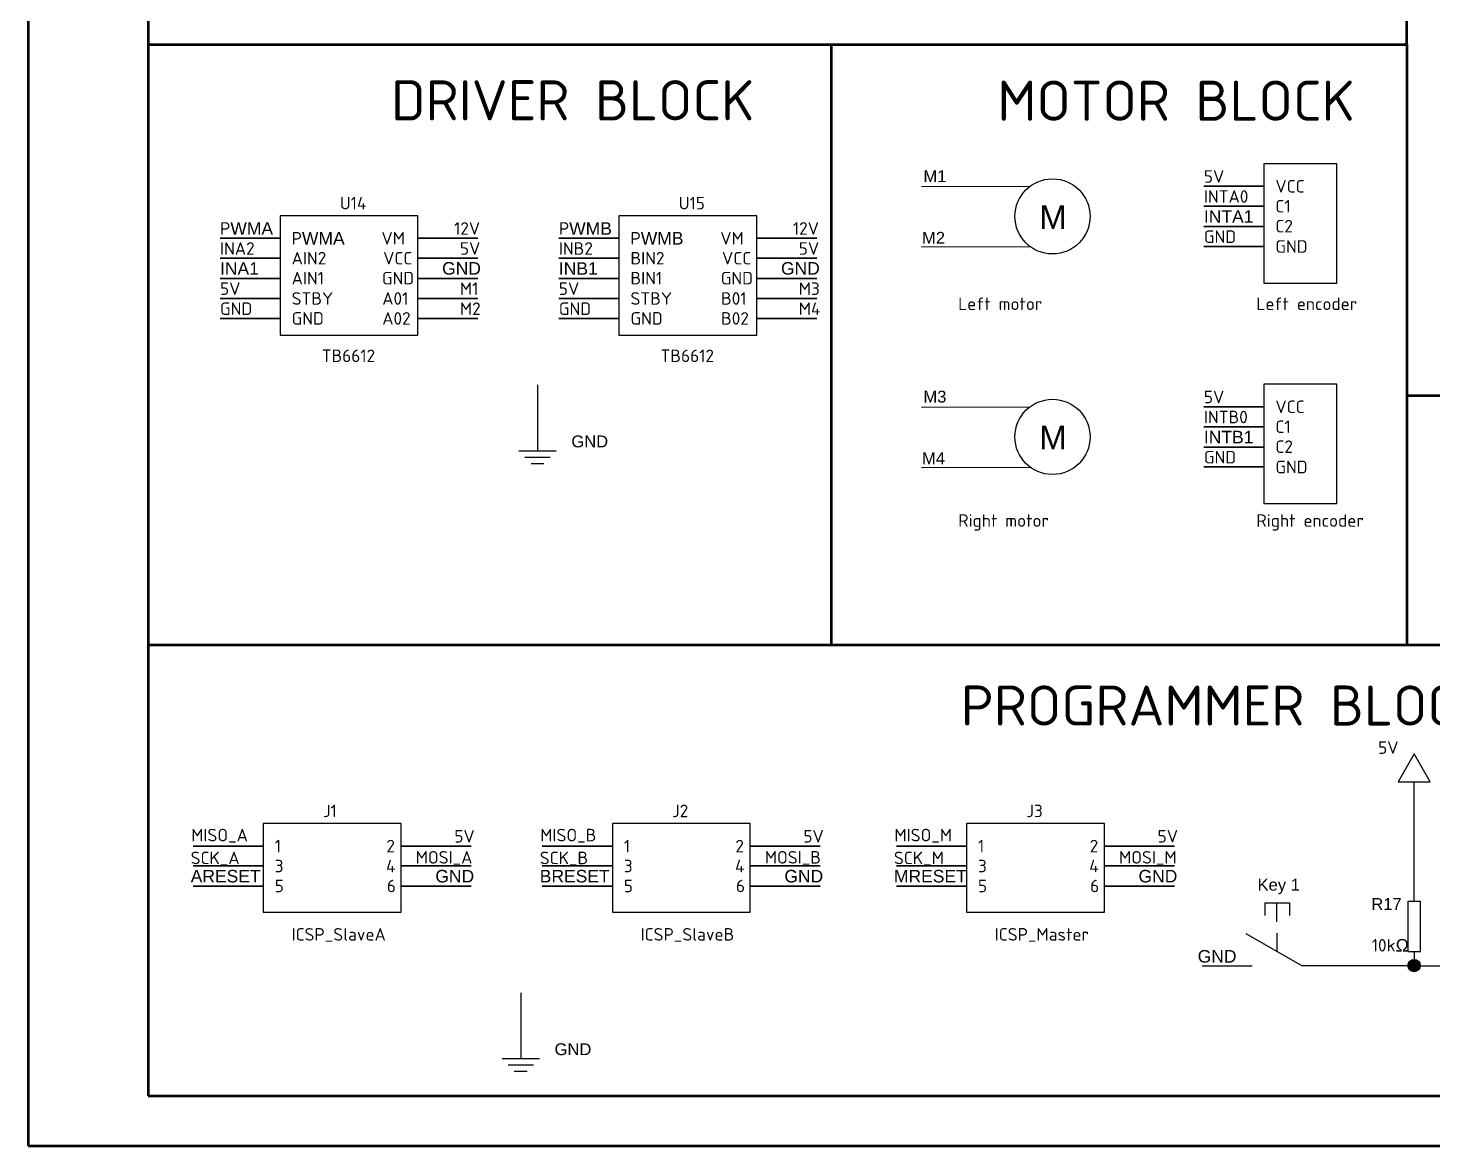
# Model space of a CAD drawing. Header units: inches. Extents: x 0 to 954, y 0 to 618.
# Drawn here: x 0 to 140.3, y 0 to 111.6 of the extents above; entities that cross this region are included whole.
import ezdxf

# ---------------------------------------------------------------- set-up
doc = ezdxf.new("R2010")
doc.units = ezdxf.units.IN
doc.header["$MEASUREMENT"] = 0
for name, color, linetype in [('PDF_Geometry', 7, 'Continuous'), ('PDF_Solid Fills', 7, 'Continuous'), ('PDF_Text', 7, 'Continuous')]:
    doc.layers.add(name, color=color, linetype=linetype)
doc.styles.add('PDF Arial', font='arial.ttf')
doc.styles.add('PDF ISOCPEUR', font='isocpeur.ttf')

msp = doc.modelspace()

# ---------------------------------------------------------------- linework, layer by layer
for p, q in [((89.23, 95.76), (100.09, 95.79)), ((89.21, 89.73), (100.08, 89.77)), ((89.23, 73.75), (100.09, 73.78)), ((89.21, 67.72), (100.08, 67.76)), ((123.51, 24.25), (125.98, 24.25)), ((123.51, 24.25), (123.51, 23)), ((124.73, 22.38), (124.73, 24.25)), ((125.98, 24.25), (125.98, 23)), ((121.63, 21.21), (127.26, 17.97)), ((124.73, 21.22), (124.73, 19.43)), ((138.42, 19.4), (138.42, 18.02)), ((117.26, 17.97), (122.26, 17.97)), ((132.26, 17.97), (127.26, 17.97)), ((138.42, 17.97), (132.26, 17.97)), ((138.42, 18.02), (138.42, 17.97)), ((138.42, 17.97), (147.79, 17.97))]:
    msp.add_line(p, q)
at = {"layer": 'PDF_Geometry', "lineweight": 50}
for p, q in [((137.7, 109.93), (137.7, 291.94)), ((11.98, 109.93), (137.7, 109.93)), ((80.19, 109.93), (80.19, 49.99)), ((137.7, 109.93), (137.7, 49.99)), ((137.7, 74.89), (229.97, 75)), ((229.97, 49.99), (11.98, 49.99))]:
    msp.add_line(p, q, dxfattribs=at)
for points in [[(0, 0), (419.96, 0), (419.96, 296.94), (0, 296.94)], [(11.98, 5), (414.97, 5), (414.97, 291.94), (11.98, 291.94)]]:
    msp.add_lwpolyline(points, close=True, dxfattribs=at)
at = {"layer": 'PDF_Geometry', "lineweight": 25}
for points in [[(123.43, 86.13), (130.69, 86.13), (130.69, 98.04), (123.43, 98.04)], [(123.43, 95.79), (117.43, 95.79)], [(25.17, 80.94), (38.93, 80.94), (38.93, 92.85), (25.17, 92.85)], [(59.01, 80.94), (72.77, 80.94), (72.77, 92.85), (59.01, 92.85)], [(123.43, 93.8), (117.43, 93.8)], [(123.43, 93.8), (120.93, 93.8)], [(123.43, 91.77), (117.43, 91.77)], [(123.43, 91.77), (120.93, 91.77)], [(25.17, 90.6), (19.17, 90.6)], [(41.43, 90.6), (38.93, 90.6)], [(44.93, 90.6), (38.93, 90.6)], [(59.01, 90.6), (53.01, 90.6)], [(75.27, 90.6), (72.77, 90.6)], [(78.77, 90.6), (72.77, 90.6)], [(25.17, 88.61), (19.17, 88.61)], [(25.17, 88.61), (22.67, 88.61)], [(41.43, 88.61), (38.93, 88.61)], [(44.93, 88.61), (38.93, 88.61)], [(59.01, 88.61), (53.01, 88.61)], [(59.01, 88.61), (56.51, 88.61)], [(75.27, 88.61), (72.77, 88.61)], [(78.77, 88.61), (72.77, 88.61)], [(123.43, 89.78), (117.43, 89.78)], [(123.43, 89.78), (120.93, 89.78)], [(25.17, 86.58), (19.17, 86.58)], [(25.17, 86.58), (22.67, 86.58)], [(41.43, 86.58), (38.93, 86.58)], [(44.93, 86.58), (38.93, 86.58)], [(59.01, 86.58), (53.01, 86.58)], [(59.01, 86.58), (56.51, 86.58)], [(75.27, 86.58), (72.77, 86.58)], [(78.77, 86.58), (72.77, 86.58)], [(25.17, 84.59), (19.17, 84.59)], [(25.17, 84.59), (22.67, 84.59)], [(41.43, 84.59), (38.93, 84.59)], [(44.93, 84.59), (38.93, 84.59)], [(59.01, 84.59), (53.01, 84.59)], [(59.01, 84.59), (56.51, 84.59)], [(75.27, 84.59), (72.77, 84.59)], [(78.77, 84.59), (72.77, 84.59)], [(25.17, 82.6), (19.17, 82.6)], [(25.17, 82.6), (22.67, 82.6)], [(41.43, 82.6), (38.93, 82.6)], [(44.93, 82.6), (38.93, 82.6)], [(59.01, 82.6), (53.01, 82.6)], [(59.01, 82.6), (56.51, 82.6)], [(75.27, 82.6), (72.77, 82.6)], [(78.77, 82.6), (72.77, 82.6)], [(123.43, 64.12), (130.69, 64.12), (130.69, 76.03), (123.43, 76.03)], [(123.43, 73.78), (117.43, 73.78)], [(123.43, 71.79), (117.43, 71.79)], [(123.43, 71.79), (120.93, 71.79)], [(123.43, 69.76), (117.43, 69.76)], [(123.43, 69.76), (120.93, 69.76)], [(123.43, 67.77), (117.43, 67.77)], [(123.43, 67.77), (120.93, 67.77)], [(136.82, 36.34), (140.03, 36.34), (138.42, 39.13)], [(23.49, 23.34), (37.25, 23.34), (37.25, 32.18), (23.49, 32.18)], [(58.35, 23.34), (72.11, 23.34), (72.11, 32.18), (58.35, 32.18)], [(93.73, 23.34), (107.49, 23.34), (107.49, 32.18), (93.73, 32.18)], [(23.49, 29.93), (16.49, 29.93)], [(39.75, 29.93), (37.25, 29.93)], [(44.25, 29.93), (37.25, 29.93)], [(58.35, 29.93), (51.35, 29.93)], [(74.61, 29.93), (72.11, 29.93)], [(79.11, 29.93), (72.11, 29.93)], [(93.73, 29.93), (86.73, 29.93)], [(109.98, 29.93), (107.49, 29.93)], [(114.49, 29.93), (107.49, 29.93)], [(23.49, 27.94), (16.49, 27.94)], [(23.49, 27.94), (20.99, 27.94)], [(39.75, 27.94), (37.25, 27.94)], [(44.25, 27.94), (37.25, 27.94)], [(58.35, 27.94), (51.35, 27.94)], [(58.35, 27.94), (55.86, 27.94)], [(74.61, 27.94), (72.11, 27.94)], [(79.11, 27.94), (72.11, 27.94)], [(93.73, 27.94), (86.73, 27.94)], [(93.73, 27.94), (91.23, 27.94)], [(109.98, 27.94), (107.49, 27.94)], [(114.49, 27.94), (107.49, 27.94)], [(23.49, 25.91), (16.49, 25.91)], [(23.49, 25.91), (20.99, 25.91)], [(39.75, 25.91), (37.25, 25.91)], [(44.25, 25.91), (37.25, 25.91)], [(58.35, 25.91), (51.35, 25.91)], [(58.35, 25.91), (55.86, 25.91)], [(74.61, 25.91), (72.11, 25.91)], [(79.11, 25.91), (72.11, 25.91)], [(93.73, 25.91), (86.73, 25.91)], [(93.73, 25.91), (91.23, 25.91)], [(109.98, 25.91), (107.49, 25.91)], [(114.49, 25.91), (107.49, 25.91)], [(137.79, 24.39), (137.79, 19.4), (139.06, 19.4), (139.06, 24.39)]]:
    msp.add_lwpolyline(points, close=True, dxfattribs=at)
for points in [[(50.88, 75.96), (50.88, 74.35), (50.88, 71.85), (50.88, 69.35)], [(52.74, 69.35), (49.01, 69.35)], [(52.15, 68.72), (49.61, 68.72)], [(51.51, 68.08), (50.24, 68.08)], [(138.42, 24.39), (138.42, 31.34), (138.42, 33.84), (138.42, 36.34)], [(49.2, 15.29), (49.2, 13.68), (49.2, 11.18), (49.2, 8.68)], [(51.06, 8.68), (47.33, 8.68)], [(50.47, 8.05), (47.93, 8.05)], [(49.83, 7.41), (48.56, 7.41)]]:
    msp.add_lwpolyline(points, dxfattribs=at)
at = {"layer": 'PDF_Geometry', "lineweight": 0}
msp.add_lwpolyline([(138.39, 18.57), (138.31, 18.57), (138.39, 18.57)], dxfattribs=at)
at = {"layer": 'PDF_Geometry', "lineweight": 25}
for centre, radius in [((102.31, 92.78), 3.75), ((102.31, 70.77), 3.75), ((138.42, 18), 0.614)]:
    msp.add_circle(centre, radius, dxfattribs=at)
at = {"layer": 'PDF_Solid Fills', "transparency": 33554559}
for points in [[(137.84, 18.27), (138.39, 18.19), (137.8, 18.19)], [(137.93, 18.36), (138.39, 18.27), (137.84, 18.27)], [(138.39, 18.27), (137.84, 18.27), (138.39, 18.19)], [(138.01, 18.44), (138.39, 18.36), (137.93, 18.36)], [(138.39, 18.36), (137.93, 18.36), (138.39, 18.27)], [(138.1, 18.52), (138.39, 18.44), (138.01, 18.44)], [(138.39, 18.44), (138.01, 18.44), (138.39, 18.36)], [(138.18, 18.57), (138.39, 18.52), (138.1, 18.52)], [(138.39, 18.52), (138.1, 18.52), (138.39, 18.44)], [(138.31, 18.57), (138.39, 18.57), (138.18, 18.57)], [(138.39, 18.57), (138.18, 18.57), (138.39, 18.52)], [(138.39, 18.61), (138.39, 18.57), (138.31, 18.57)], [(138.61, 18.57), (138.61, 18.57), (138.39, 18.57)], [(138.61, 18.57), (138.39, 18.57), (138.52, 18.57)], [(138.61, 18.57), (138.39, 18.57), (138.73, 18.52)], [(138.39, 18.57), (138.73, 18.52), (138.39, 18.52)], [(138.73, 18.52), (138.39, 18.52), (138.82, 18.44)], [(138.39, 18.52), (138.82, 18.44), (138.39, 18.44)], [(138.82, 18.44), (138.39, 18.44), (138.86, 18.36)], [(138.39, 18.44), (138.86, 18.36), (138.39, 18.36)], [(138.86, 18.36), (138.39, 18.36), (138.94, 18.27)], [(138.39, 18.36), (138.94, 18.27), (138.39, 18.27)], [(138.94, 18.27), (138.39, 18.27), (138.99, 18.19)], [(138.39, 18.27), (138.99, 18.19), (138.39, 18.19)], [(137.8, 18.06), (138.39, 17.97), (137.76, 17.97)], [(139.03, 17.97), (137.76, 17.97), (139.03, 17.85)], [(137.76, 17.97), (139.03, 17.85), (137.8, 17.85)], [(138.39, 18.19), (137.8, 18.19), (138.39, 18.06)], [(137.8, 18.19), (138.39, 18.06), (137.8, 18.06)], [(138.39, 18.06), (137.8, 18.06), (138.39, 17.97)], [(139.03, 17.85), (137.8, 17.85), (138.99, 17.72)], [(137.8, 17.85), (138.99, 17.72), (137.8, 17.72)], [(138.99, 17.72), (137.8, 17.72), (138.94, 17.64)], [(137.8, 17.72), (138.94, 17.64), (137.89, 17.64)], [(138.94, 17.64), (137.89, 17.64), (138.86, 17.55)], [(137.89, 17.64), (138.86, 17.55), (137.93, 17.55)], [(138.86, 17.55), (137.93, 17.55), (138.78, 17.47)], [(137.93, 17.55), (138.78, 17.47), (138.01, 17.47)], [(138.78, 17.47), (138.01, 17.47), (138.69, 17.42)], [(138.01, 17.47), (138.69, 17.42), (138.14, 17.42)], [(138.69, 17.42), (138.14, 17.42), (138.56, 17.38)], [(138.99, 18.19), (138.39, 18.19), (139.03, 18.06)], [(138.39, 18.19), (139.03, 18.06), (138.39, 18.06)], [(138.52, 18.02), (138.39, 18.07), (138.39, 18.02)], [(139.03, 18.06), (138.39, 18.06), (139.03, 17.97)], [(138.39, 18.06), (139.03, 17.97), (138.39, 17.97)]]:
    msp.add_solid(points, dxfattribs=at)

# ---------------------------------------------------------------- texts
at = {"layer": 'PDF_Text', "attachment_point": 7}
for s, insert, char_height, style in [('DRIVER BLOCK', (36.25, 102.37), 4, 'PDF ISOCPEUR'), ('MOTOR BLOCK', (96.8, 102.33), 4, 'PDF ISOCPEUR'), ('5V', (117.43, 96.14), 1.25, 'PDF ISOCPEUR'), ('VCC', (124.57, 95.16), 1.25, 'PDF ISOCPEUR'), ('U14', (31.14, 93.48), 1.25, 'PDF ISOCPEUR'), ('INTA0', (117.43, 94.14), 1.25, 'PDF ISOCPEUR'), ('C1', (124.57, 93.17), 1.25, 'PDF ISOCPEUR'), ('M', (100.98, 91.53), 2.37, 'PDF Arial'), ('{\\fArial|b0|i0|c0|p34;INTA1}', (117.43, 92.14), 1.2499, 'PDF ISOCPEUR'), ('P{\\fArial|b0|i0|c0|p34;WMA}', (19.17, 90.95), 1.2499, 'PDF ISOCPEUR'), ('P{\\fArial|b0|i0|c0|p34;WMA}', (26.32, 89.97), 1.2499, 'PDF ISOCPEUR'), ('VM', (35.29, 89.97), 1.25, 'PDF ISOCPEUR'), ('12V', (42.54, 90.95), 1.25, 'PDF ISOCPEUR'), ('P{\\fArial|b0|i0|c0|p34;WMB}', (53.01, 90.95), 1.2499, 'PDF ISOCPEUR'), ('P{\\fArial|b0|i0|c0|p34;WMB}', (60.16, 89.97), 1.2499, 'PDF ISOCPEUR'), ('VM', (69.13, 89.97), 1.25, 'PDF ISOCPEUR'), ('12V', (76.38, 90.95), 1.25, 'PDF ISOCPEUR'), ('M2', (89.28, 90.05), 1.183, 'PDF Arial'), ('GND', (117.43, 90.13), 1.25, 'PDF ISOCPEUR'), ('C2', (124.57, 91.18), 1.25, 'PDF ISOCPEUR'), ('INA2', (19.17, 88.95), 1.25, 'PDF ISOCPEUR'), ('5V', (43.13, 88.95), 1.25, 'PDF ISOCPEUR'), ('INB2', (53.01, 88.95), 1.25, 'PDF ISOCPEUR'), ('5V', (76.97, 88.95), 1.25, 'PDF ISOCPEUR'), ('GND', (124.57, 89.15), 1.25, 'PDF ISOCPEUR'), ('AIN2', (26.32, 87.98), 1.25, 'PDF ISOCPEUR'), ('VCC', (35.46, 87.98), 1.25, 'PDF ISOCPEUR'), ('BIN2', (60.16, 87.98), 1.25, 'PDF ISOCPEUR'), ('VCC', (69.3, 87.98), 1.25, 'PDF ISOCPEUR'), ('{\\fArial|b0|i0|c0|p34;INA1}', (19.17, 86.95), 1.2499, 'PDF ISOCPEUR'), ('AIN1', (26.32, 85.99), 1.25, 'PDF ISOCPEUR'), ('GND', (35.34, 85.99), 1.25, 'PDF ISOCPEUR'), ('{\\fArial|b0|i0|c0|p34;GND}', (41.35, 86.95), 1.2499, 'PDF ISOCPEUR'), ('{\\fArial|b0|i0|c0|p34;INB1}', (53.01, 86.95), 1.2499, 'PDF ISOCPEUR'), ('BIN1', (60.16, 85.99), 1.25, 'PDF ISOCPEUR'), ('GND', (69.18, 85.99), 1.25, 'PDF ISOCPEUR'), ('{\\fArial|b0|i0|c0|p34;GND}', (75.19, 86.95), 1.2499, 'PDF ISOCPEUR'), ('5V', (19.17, 84.94), 1.25, 'PDF ISOCPEUR'), ('M1', (43.13, 84.94), 1.25, 'PDF ISOCPEUR'), ('5V', (53.01, 84.94), 1.25, 'PDF ISOCPEUR'), ('M3', (76.97, 84.94), 1.25, 'PDF ISOCPEUR'), ('GND', (19.17, 82.94), 1.25, 'PDF ISOCPEUR'), ('STBY', (26.32, 83.96), 1.25, 'PDF ISOCPEUR'), ('A01', (35.37, 83.96), 1.25, 'PDF ISOCPEUR'), ('M2', (43.13, 82.94), 1.25, 'PDF ISOCPEUR'), ('GND', (53.01, 82.94), 1.25, 'PDF ISOCPEUR'), ('STBY', (60.16, 83.96), 1.25, 'PDF ISOCPEUR'), ('B01', (69.21, 83.96), 1.25, 'PDF ISOCPEUR'), ('M4', (76.97, 82.94), 1.25, 'PDF ISOCPEUR'), ('Left motor', (92.89, 83.43), 1.25, 'PDF ISOCPEUR'), ('Left encoder', (122.67, 83.43), 1.2499, 'PDF ISOCPEUR'), ('GND', (26.32, 81.97), 1.25, 'PDF ISOCPEUR'), ('A02', (35.37, 81.97), 1.25, 'PDF ISOCPEUR'), ('GND', (60.16, 81.97), 1.25, 'PDF ISOCPEUR'), ('B02', (69.21, 81.97), 1.25, 'PDF ISOCPEUR'), ('TB6612', (29.32, 78.24), 1.25, 'PDF ISOCPEUR'), ('TB6612', (63.16, 78.24), 1.25, 'PDF ISOCPEUR'), ('5V', (117.43, 74.13), 1.25, 'PDF ISOCPEUR'), ('VCC', (124.57, 73.15), 1.25, 'PDF ISOCPEUR'), ('INTB0', (117.43, 72.13), 1.25, 'PDF ISOCPEUR'), ('M', (100.98, 69.52), 2.37, 'PDF Arial'), ('C1', (124.57, 71.16), 1.25, 'PDF ISOCPEUR'), ('GND', (54.26, 69.71), 1.183, 'PDF Arial'), ('{\\fArial|b0|i0|c0|p34;INTB1}', (117.43, 70.13), 1.2499, 'PDF ISOCPEUR'), ('C2', (124.57, 69.17), 1.25, 'PDF ISOCPEUR'), ('M4', (89.28, 68.04), 1.183, 'PDF Arial'), ('GND', (117.43, 68.12), 1.25, 'PDF ISOCPEUR'), ('GND', (124.57, 67.14), 1.25, 'PDF ISOCPEUR'), ('Right motor', (92.89, 61.42), 1.2499, 'PDF ISOCPEUR'), ('Right encoder', (122.67, 61.42), 1.2499, 'PDF ISOCPEUR'), ('PROGRAMMER BLOCK', (93.15, 41.95), 4, 'PDF ISOCPEUR'), ('5V', (134.83, 39.13), 1.25, 'PDF ISOCPEUR'), ('J1', (29.46, 32.81), 1.25, 'PDF ISOCPEUR'), ('J2', (64.32, 32.81), 1.25, 'PDF ISOCPEUR'), ('MISO_A', (16.29, 30.28), 1.25, 'PDF ISOCPEUR'), ('5V', (42.57, 30.28), 1.25, 'PDF ISOCPEUR'), ('MISO_B', (51.15, 30.28), 1.25, 'PDF ISOCPEUR'), ('5V', (77.43, 30.28), 1.25, 'PDF ISOCPEUR'), ('MISO_M', (86.52, 30.28), 1.25, 'PDF ISOCPEUR'), ('5V', (112.81, 30.28), 1.25, 'PDF ISOCPEUR'), ('1', (24.63, 29.3), 1.25, 'PDF ISOCPEUR'), ('2', (35.78, 29.3), 1.25, 'PDF ISOCPEUR'), ('1', (59.5, 29.3), 1.25, 'PDF ISOCPEUR'), ('2', (70.64, 29.3), 1.25, 'PDF ISOCPEUR'), ('1', (94.87, 29.3), 1.25, 'PDF ISOCPEUR'), ('2', (106.02, 29.3), 1.25, 'PDF ISOCPEUR'), ('SCK_A', (16.23, 28), 1.25, 'PDF ISOCPEUR'), ('3', (24.63, 27.31), 1.25, 'PDF ISOCPEUR'), ('4', (35.75, 27.31), 1.25, 'PDF ISOCPEUR'), ('MOSI_A', (38.71, 28.06), 1.25, 'PDF ISOCPEUR'), ('SCK_B', (51.1, 28), 1.25, 'PDF ISOCPEUR'), ('3', (59.5, 27.31), 1.25, 'PDF ISOCPEUR'), ('4', (70.61, 27.31), 1.25, 'PDF ISOCPEUR'), ('MOSI_B', (73.58, 28.06), 1.25, 'PDF ISOCPEUR'), ('SCK_M', (86.47, 28), 1.25, 'PDF ISOCPEUR'), ('3', (94.87, 27.31), 1.25, 'PDF ISOCPEUR'), ('4', (105.98, 27.31), 1.25, 'PDF ISOCPEUR'), ('MOSI_M', (108.95, 28.06), 1.25, 'PDF ISOCPEUR'), ('{\\fArial|b0|i0|c0|p34;ARESET}', (16.24, 26.28), 1.2499, 'PDF ISOCPEUR'), ('{\\fArial|b0|i0|c0|p34;GND}', (40.67, 26.28), 1.2499, 'PDF ISOCPEUR'), ('{\\fArial|b0|i0|c0|p34;BRESET}', (51.1, 26.28), 1.2499, 'PDF ISOCPEUR'), ('{\\fArial|b0|i0|c0|p34;GND}', (75.53, 26.28), 1.2499, 'PDF ISOCPEUR'), ('{\\fArial|b0|i0|c0|p34;MRESET}', (86.47, 26.28), 1.2499, 'PDF ISOCPEUR'), ('{\\fArial|b0|i0|c0|p34;GND}', (110.9, 26.28), 1.2499, 'PDF ISOCPEUR'), ('Key 1', (122.79, 25.12), 1.183, 'PDF Arial'), ('5', (24.63, 25.32), 1.25, 'PDF ISOCPEUR'), ('6', (35.83, 25.32), 1.25, 'PDF ISOCPEUR'), ('5', (59.5, 25.32), 1.25, 'PDF ISOCPEUR'), ('6', (70.7, 25.32), 1.25, 'PDF ISOCPEUR'), ('5', (94.87, 25.32), 1.25, 'PDF ISOCPEUR'), ('6', (106.07, 25.32), 1.25, 'PDF ISOCPEUR'), ('R17', (134.15, 23.55), 1.183, 'PDF Arial'), ('ICSP_SlaveA', (26.31, 20.37), 1.2499, 'PDF ISOCPEUR'), ('ICSP_SlaveB', (61.17, 20.37), 1.2499, 'PDF ISOCPEUR'), ('ICSP_Master', (96.54, 20.37), 1.2499, 'PDF ISOCPEUR'), ('10kΩ', (134.19, 19.4), 1.25, 'PDF ISOCPEUR'), ('{\\fArial|b0|i0|c0|p34;GND}', (116.81, 18.28), 1.2499, 'PDF ISOCPEUR'), ('GND', (52.58, 9.04), 1.183, 'PDF Arial')]:
    msp.add_mtext(s, dxfattribs=dict(at, insert=insert, char_height=char_height, style=style))
for s, insert, char_height, width, style in [('M1', (89.42, 96.2), 1.183, 3.0332, 'PDF Arial'), ('U15', (64.98, 93.48), 1.25, 0.8506, 'PDF ISOCPEUR'), ('M3', (89.42, 74.18), 1.183, 3.0332, 'PDF Arial'), ('J3', (99.7, 32.81), 1.25, 0.6246, 'PDF ISOCPEUR')]:
    msp.add_mtext(s, dxfattribs=dict(at, insert=insert, char_height=char_height, width=width, style=style))

doc.saveas('drawing.dxf')
